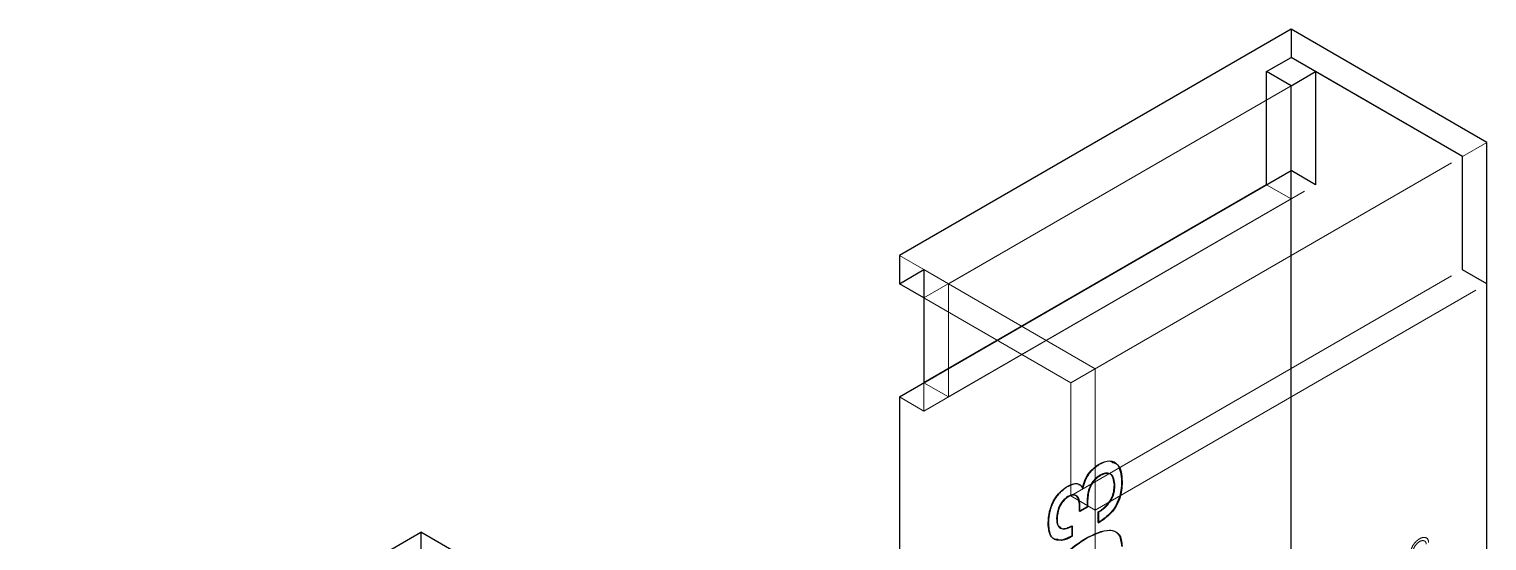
# Model space of a CAD drawing. Header units: millimetres. Extents: x 0 to 841, y 0 to 2287.
# Drawn here: x 625.284 to 629.495, y 245.944 to 247.42 of the extents above; entities that cross this region are included whole.
import ezdxf

# ---------------------------------------------------------------- set-up
doc = ezdxf.new("R2010")
doc.units = ezdxf.units.MM
doc.linetypes.add('HIDDEN', pattern=[1.905, 1.27, -0.635])

msp = doc.modelspace()

# ---------------------------------------------------------------- linework, layer by layer
at = {"color": 7, "linetype": 'Continuous', "lineweight": 25}
for p, q in [((628.9297, 247.4201), (627.7984, 246.767)), ((628.9297, 247.4201), (628.9297, 247.3385)), ((629.4954, 247.0936), (628.9297, 247.4201)), ((628.859, 247.2977), (628.9297, 247.3385)), ((629.4247, 247.0527), (628.9297, 247.3385)), ((628.859, 246.971), (628.859, 247.2977)), ((628.9297, 247.2568), (628.859, 247.2977)), ((628.9297, 247.2568), (629.0004, 247.2977)), ((629.0004, 247.2977), (629.0004, 246.971)), ((629.4247, 247.0527), (629.0004, 247.2977)), ((628.9297, 247.0119), (628.9297, 247.2568)), ((629.4954, 246.6853), (629.4954, 247.0936)), ((629.4247, 246.7261), (629.4247, 247.0527)), ((627.7984, 246.3587), (628.9297, 247.0119)), ((628.9297, 245.2155), (628.9297, 247.0119)), ((629.0004, 246.971), (628.9297, 247.0119)), ((628.859, 246.971), (627.8691, 246.3996)), ((627.7984, 246.767), (627.7984, 246.6854)), ((627.7984, 246.6854), (627.8691, 246.7262)), ((627.8691, 246.7262), (627.8691, 246.3996)), ((629.4954, 246.6853), (629.4247, 246.7261)), ((627.8691, 246.6445), (627.7984, 246.6854)), ((629.4954, 244.8889), (629.4954, 246.6853)), ((627.7984, 246.3587), (627.7984, 244.5623)), ((628.3787, 246.1335), (628.3801, 246.1327)), ((628.3265, 246.0967), (628.3277, 246.0974)), ((628.4401, 246.1154), (628.4416, 246.1146)), ((628.2848, 246.0713), (628.2862, 246.0704)), ((628.3184, 246.0291), (628.3184, 246.0451)), ((628.3405, 246.0418), (628.3184, 246.0291)), ((628.3419, 246.041), (628.3198, 246.0283)), ((628.3405, 246.0565), (628.3405, 246.0418)), ((628.3405, 246.0565), (628.3419, 246.0557)), ((628.3405, 246.0418), (628.3419, 246.041)), ((628.3419, 246.0557), (628.3419, 246.041)), ((628.4332, 246.0672), (628.4346, 246.0664)), ((628.2524, 246.0083), (628.2538, 246.0075)), ((628.3184, 246.0291), (628.3198, 246.0283)), ((628.3729, 245.9963), (628.3729, 246.0271)), ((628.3729, 245.9963), (628.3743, 245.9955)), ((625.2839, 245.3154), (626.4153, 245.9686)), ((626.4153, 245.9686), (626.4153, 245.8869)), ((626.9809, 245.642), (626.4153, 245.9686)), ((628.2964, 245.9869), (628.2964, 245.9575)), ((628.2964, 245.9869), (628.2978, 245.9861)), ((628.2964, 245.9575), (628.2978, 245.9567)), ((628.2978, 245.9861), (628.2978, 245.9567))]:
    msp.add_line(p, q, dxfattribs=at)
at = {"color": 7, "linetype": 'HIDDEN', "lineweight": 18}
for p, q in [((627.8691, 246.6445), (628.9297, 247.2568)), ((628.9297, 247.2568), (627.9398, 246.6854)), ((629.4954, 247.0936), (629.4247, 247.0527)), ((628.2933, 246.3996), (629.4247, 247.0527)), ((627.8691, 246.3179), (629.0004, 246.971)), ((628.9297, 246.9302), (628.859, 246.971)), ((628.9297, 246.9302), (627.9398, 246.3587)), ((627.8691, 246.7262), (627.7984, 246.767)), ((627.9398, 246.6854), (627.8691, 246.7262)), ((628.2933, 246.073), (629.4247, 246.7261)), ((627.9398, 246.6854), (627.9398, 246.3587)), ((628.364, 246.4404), (627.9398, 246.6854)), ((628.364, 246.0322), (629.4954, 246.6853)), ((628.2933, 246.3996), (627.8691, 246.6445)), ((628.364, 246.0322), (628.364, 246.4404)), ((627.8691, 246.3996), (627.8691, 246.3179)), ((627.9398, 246.3587), (627.8691, 246.3996)), ((628.2933, 246.073), (628.2933, 246.3996)), ((627.8691, 246.3179), (627.7984, 246.3587)), ((628.3752, 246.1649), (628.3766, 246.1641)), ((628.2825, 246.1007), (628.2839, 246.0999)), ((628.3265, 246.0967), (628.328, 246.0959)), ((628.3277, 246.0974), (628.3291, 246.0965)), ((628.328, 246.0959), (628.3291, 246.0965)), ((628.4193, 246.1047), (628.4207, 246.1039)), ((628.364, 246.0322), (628.2933, 246.073)), ((628.3184, 246.0451), (628.3198, 246.0443)), ((628.3198, 246.0283), (628.3198, 246.0443)), ((628.228, 245.9956), (628.2294, 245.9948)), ((628.364, 246.0322), (628.364, 244.2358)), ((628.3729, 246.0271), (628.3743, 246.0263)), ((628.3743, 245.9955), (628.3743, 246.0263)), ((628.3358, 245.9505), (628.3372, 245.9497)), ((629.3252, 245.9492), (629.3206, 245.9518))]:
    msp.add_line(p, q, dxfattribs=at)
at = {"color": 7, "linetype": 'Continuous', "lineweight": 25}
for points, knots in [([(628.3277, 246.0974), (628.3298, 246.105), (628.334, 246.1204), (628.3501, 246.1475), (628.3657, 246.1583), (628.3752, 246.1649)], [0, 0, 0, 0, 0.2812566, 0.5614026, 1, 1, 1, 1]), ([(628.3752, 246.1649), (628.3857, 246.1694), (628.4066, 246.1783), (628.4357, 246.1636), (628.4384, 246.1337), (628.4401, 246.1154)], [0, 0, 0, 0, 0.28105, 0.560203, 1, 1, 1, 1]), ([(628.4141, 246.1697), (628.4198, 246.1679), (628.4387, 246.1618), (628.4404, 246.134), (628.4416, 246.1146)], [0, 0, 0, 0, 0.302062, 1, 1, 1, 1]), ([(628.3787, 246.1335), (628.3744, 246.1307), (628.3657, 246.1251), (628.3537, 246.1112), (628.3419, 246.0866), (628.341, 246.0689), (628.3405, 246.0565)], [0, 0, 0, 0, 0.18739, 0.374072, 0.56088, 1, 1, 1, 1]), ([(628.3801, 246.1327), (628.3758, 246.1299), (628.3671, 246.1243), (628.3551, 246.1104), (628.3433, 246.0858), (628.3424, 246.0681), (628.3419, 246.0557)], [0, 0, 0, 0, 0.18739, 0.374072, 0.56088, 1, 1, 1, 1]), ([(628.4193, 246.1047), (628.4186, 246.1116), (628.4173, 246.1254), (628.408, 246.1384), (628.3936, 246.14), (628.3837, 246.1357), (628.3787, 246.1335)], [0, 0, 0, 0, 0.280836, 0.559683, 0.779441, 1, 1, 1, 1]), ([(628.4039, 246.1368), (628.401, 246.1375), (628.3939, 246.1392), (628.3852, 246.1351), (628.3801, 246.1327)], [0, 0, 0, 0, 0.417961, 1, 1, 1, 1]), ([(628.228, 245.9956), (628.2288, 246.0062), (628.2303, 246.0272), (628.2423, 246.06), (628.2619, 246.0858), (628.2756, 246.0957), (628.2825, 246.1007)], [0, 0, 0, 0, 0.280832, 0.559816, 0.77948, 1, 1, 1, 1]), ([(628.2825, 246.1007), (628.2876, 246.1033), (628.2977, 246.1086), (628.311, 246.11), (628.3209, 246.1056), (628.3247, 246.0997), (628.3265, 246.0967)], [0, 0, 0, 0, 0.280228, 0.559846, 0.779841, 1, 1, 1, 1]), ([(628.316, 246.1066), (628.318, 246.1059), (628.3232, 246.1041), (628.3262, 246.099), (628.328, 246.0959)], [0, 0, 0, 0, 0.393488, 1, 1, 1, 1]), ([(628.3729, 246.0271), (628.3797, 246.0316), (628.3933, 246.0406), (628.4104, 246.0623), (628.4184, 246.0857), (628.419, 246.0984), (628.4193, 246.1047)], [0, 0, 0, 0, 0.280929, 0.559406, 0.779167, 1, 1, 1, 1]), ([(628.4401, 246.1154), (628.44, 246.1068), (628.4397, 246.0915), (628.4352, 246.0746), (628.4332, 246.0672)], [0, 0, 0, 0, 0.560492, 1, 1, 1, 1]), ([(628.4416, 246.1146), (628.4414, 246.106), (628.4412, 246.0907), (628.4366, 246.0738), (628.4346, 246.0664)], [0, 0, 0, 0, 0.560492, 1, 1, 1, 1]), ([(628.2848, 246.0713), (628.2796, 246.0673), (628.2691, 246.0595), (628.2546, 246.0352), (628.2532, 246.0185), (628.2524, 246.0083)], [0, 0, 0, 0, 0.2810787, 0.5603094, 1, 1, 1, 1]), ([(628.2862, 246.0704), (628.281, 246.0665), (628.2705, 246.0587), (628.256, 246.0343), (628.2546, 246.0177), (628.2538, 246.0075)], [0, 0, 0, 0, 0.2810787, 0.5603094, 1, 1, 1, 1]), ([(628.3184, 246.0451), (628.318, 246.0512), (628.3172, 246.0633), (628.31, 246.0754), (628.2977, 246.0772), (628.2891, 246.0733), (628.2848, 246.0713)], [0, 0, 0, 0, 0.280943, 0.559927, 0.779511, 1, 1, 1, 1]), ([(628.3058, 246.0741), (628.3036, 246.0747), (628.2978, 246.0763), (628.2906, 246.0727), (628.2862, 246.0704)], [0, 0, 0, 0, 0.391944, 1, 1, 1, 1]), ([(628.4332, 246.0672), (628.4297, 246.0585), (628.4226, 246.0411), (628.4007, 246.015), (628.3834, 246.0034), (628.3729, 245.9963)], [0, 0, 0, 0, 0.2794745, 0.5594954, 1, 1, 1, 1]), ([(628.4346, 246.0664), (628.4311, 246.0577), (628.424, 246.0403), (628.4021, 246.0142), (628.3849, 246.0026), (628.3743, 245.9955)], [0, 0, 0, 0, 0.2794745, 0.5594954, 1, 1, 1, 1]), ([(628.2964, 245.9575), (628.2862, 245.9524), (628.2658, 245.9423), (628.2408, 245.9471), (628.2296, 245.9689), (628.2286, 245.9867), (628.228, 245.9956)], [0, 0, 0, 0, 0.280713, 0.558959, 0.779032, 1, 1, 1, 1]), ([(628.2524, 246.0083), (628.2528, 246.0012), (628.2537, 245.9868), (628.2659, 245.9772), (628.2814, 245.9794), (628.2914, 245.9844), (628.2964, 245.9869)], [0, 0, 0, 0, 0.2803377, 0.55806, 0.7786715, 1, 1, 1, 1]), ([(628.2538, 246.0075), (628.2538, 245.9998), (628.2538, 245.9891), (628.26, 245.9851), (628.2617, 245.9841)], [0, 0, 0, 0, 0.723133, 1, 1, 1, 1]), ([(628.2978, 245.9567), (628.2873, 245.9509), (628.2709, 245.9419), (628.2585, 245.9464), (628.2541, 245.9479)], [0, 0, 0, 0, 0.647093, 1, 1, 1, 1]), ([(628.3358, 245.9505), (628.3601, 245.9625), (628.3904, 245.9776), (628.4204, 245.9723), (628.4362, 245.9602), (628.4386, 245.9407), (628.4401, 245.9277)], [0, 0, 0, 0, 0.499687, 0.625352, 0.750869, 1, 1, 1, 1]), ([(628.4295, 245.9637), (628.4306, 245.9629), (628.4395, 245.9563), (628.4406, 245.9407), (628.4416, 245.9269)], [0, 0, 0, 0, 0.121341, 1, 1, 1, 1]), ([(628.228, 245.8053), (628.2299, 245.8204), (628.2328, 245.8432), (628.2497, 245.8736), (628.2805, 245.9137), (628.3112, 245.9341), (628.3358, 245.9505)], [0, 0, 0, 0, 0.248785, 0.374282, 0.499955, 1, 1, 1, 1])]:
    msp.add_open_spline(points, degree=3, knots=knots, dxfattribs=at)
at = {"color": 7, "linetype": 'HIDDEN', "lineweight": 18}
for points, knots in [([(628.3291, 246.0965), (628.3312, 246.1042), (628.3354, 246.1195), (628.3516, 246.1467), (628.3671, 246.1575), (628.3766, 246.1641)], [0, 0, 0, 0, 0.2812566, 0.5614026, 1, 1, 1, 1]), ([(628.3766, 246.1641), (628.3877, 246.1697), (628.4021, 246.177), (628.4118, 246.1711), (628.4141, 246.1697)], [0, 0, 0, 0, 0.7598774, 1, 1, 1, 1]), ([(628.4207, 246.1039), (628.42, 246.1107), (628.4185, 246.1241), (628.4119, 246.1363), (628.4051, 246.1367), (628.4039, 246.1368)], [0, 0, 0, 0, 0.452189, 0.901176, 1, 1, 1, 1]), ([(628.2294, 245.9948), (628.2302, 246.0054), (628.2317, 246.0264), (628.2437, 246.0592), (628.2633, 246.0849), (628.277, 246.0949), (628.2839, 246.0999)], [0, 0, 0, 0, 0.280832, 0.559816, 0.77948, 1, 1, 1, 1]), ([(628.2839, 246.0999), (628.2889, 246.1024), (628.299, 246.1075), (628.3103, 246.1096), (628.315, 246.1071), (628.316, 246.1066)], [0, 0, 0, 0, 0.439914, 0.878868, 1, 1, 1, 1]), ([(628.3743, 246.0263), (628.3811, 246.0308), (628.3947, 246.0398), (628.4118, 246.0615), (628.4198, 246.0849), (628.4204, 246.0975), (628.4207, 246.1039)], [0, 0, 0, 0, 0.280929, 0.559406, 0.779167, 1, 1, 1, 1]), ([(628.3198, 246.0443), (628.3194, 246.0503), (628.3184, 246.0621), (628.3132, 246.0735), (628.3071, 246.074), (628.3058, 246.0741)], [0, 0, 0, 0, 0.4407739, 0.8784725, 1, 1, 1, 1]), ([(628.2541, 245.9479), (628.2501, 245.9483), (628.2391, 245.9492), (628.2313, 245.9686), (628.23, 245.9861), (628.2294, 245.9948)], [0, 0, 0, 0, 0.221043, 0.609731, 1, 1, 1, 1]), ([(628.2617, 245.9841), (628.2639, 245.9816), (628.269, 245.9759), (628.283, 245.9788), (628.2929, 245.9837), (628.2978, 245.9861)], [0, 0, 0, 0, 0.278264, 0.638546, 1, 1, 1, 1]), ([(628.3372, 245.9497), (628.3613, 245.9614), (628.3913, 245.9762), (628.4208, 245.9722), (628.4269, 245.9662), (628.4295, 245.9637)], [0, 0, 0, 0, 0.697435, 0.872831, 1, 1, 1, 1]), ([(629.275, 245.9083), (629.2751, 245.9099), (629.2753, 245.9135), (629.2769, 245.9199), (629.2802, 245.9275), (629.2855, 245.9358), (629.2927, 245.9437), (629.301, 245.9499), (629.3094, 245.9534), (629.3165, 245.9537), (629.3218, 245.9516), (629.3251, 245.9477), (629.3268, 245.9432), (629.327, 245.9399), (629.327, 245.9384)], [0, 0, 0, 0, 0.053784, 0.117806, 0.194259, 0.284674, 0.388205, 0.5, 0.611795, 0.715326, 0.805741, 0.882194, 0.946216, 1, 1, 1, 1]), ([(628.2294, 245.8044), (628.2313, 245.8196), (628.2342, 245.8424), (628.2511, 245.8728), (628.2819, 245.9129), (628.3127, 245.9333), (628.3372, 245.9497)], [0, 0, 0, 0, 0.248785, 0.374282, 0.499955, 1, 1, 1, 1]), ([(629.2818, 245.9122), (629.2822, 245.9148), (629.283, 245.9201), (629.2877, 245.9287), (629.2938, 245.9363), (629.301, 245.9422), (629.3082, 245.9446), (629.3143, 245.944), (629.3191, 245.941), (629.3199, 245.9365), (629.3203, 245.9344)], [0, 0, 0, 0, 0.1117359, 0.23533, 0.3670868, 0.5, 0.6329132, 0.76467, 0.8882641, 1, 1, 1, 1])]:
    msp.add_open_spline(points, degree=3, knots=knots, dxfattribs=at)

doc.saveas('drawing.dxf')
